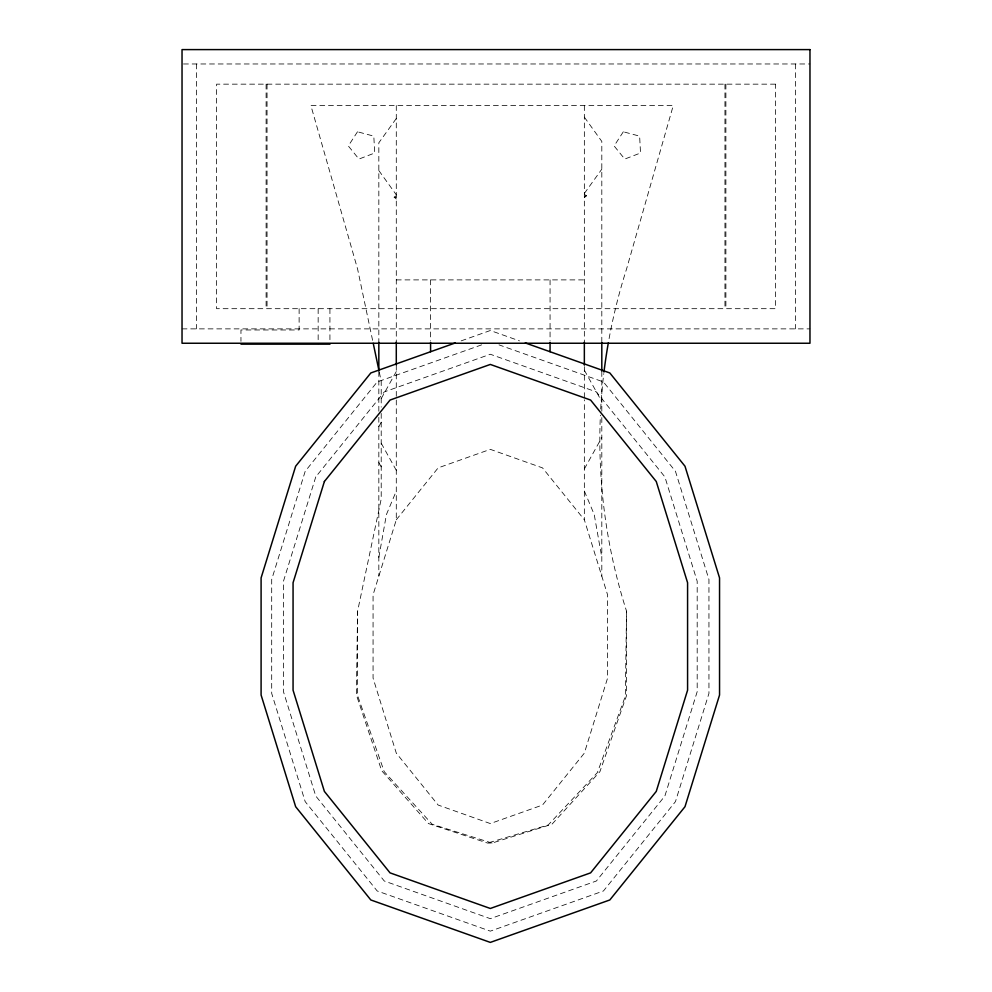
<?xml version="1.0" encoding="UTF-8"?>
<svg xmlns="http://www.w3.org/2000/svg" width="992" height="992" viewBox="0 0 992 992"><rect width="100%" height="100%" fill="white"/><g stroke="black" fill="none" stroke-linecap="round" stroke-linejoin="round"><path stroke-width="0.74" stroke-dasharray="4.96 3.72" d="M381.213 413.441L381.213 498.964L357.591 611.196L356.364 694.896L381.66 770.685L428.494 823.571L487.556 843.064L492.069 843.064L551.924 824.278L599.912 771.652L626.547 695.603L626.547 611.196A560.926 560.926 0 0 1 600.383 415.226M626.547 611.196L625.32 696.322L597.358 772.619L548.192 824.997L487.556 843.064M378.832 557.405L386.421 514.538L396.292 491.04M396.292 365.316L396.292 519.796L373.066 594.816L373.066 678.094L396.292 753.126L438.142 805.045L490.321 823.571L542.5 805.045L584.35 753.126L607.575 678.094L607.575 594.816L584.35 519.796L584.35 399.764M381.213 398.66L396.292 371.541M378.832 426.597L381.213 422.307M584.35 468.956L601.809 437.534M396.292 118.519L378.832 142.786L378.832 341.694M584.35 193.44L601.809 169.173M396.292 519.796L438.142 467.877L490.321 449.351L542.5 467.877L584.35 519.796M584.35 197.644L586.483 195.784L584.35 194.395M396.292 199.02L394.159 197.16L396.292 195.759M461.181 340.864L490.321 330.51L519.461 340.864M481.641 344.856L377.196 381.945L305.189 471.287L271.696 579.489L271.696 693.42L305.189 801.635L377.196 890.977L490.321 931.141L603.446 890.977L675.453 801.635L708.945 693.42L708.945 579.489L675.453 471.287L603.446 381.945L499.001 344.856M584.35 196.441L586.483 195.784M183.47 63.972L809.968 63.972M396.292 279.893L584.35 279.893M182.032 328.873L809.968 328.873M394.159 197.16L396.292 197.817M492.069 843.064L432.214 824.278L384.226 771.652L357.591 695.603L357.591 611.196M584.35 117.155L601.809 141.41L601.809 341.57M378.832 170.55L396.292 194.804M584.35 370.165L601.809 401.586M381.213 443.201L396.292 470.32M378.832 462.545L381.213 466.848M584.35 491.04L594.22 514.538L601.809 557.405M372.595 340.318L357.591 269.043L310.893 105.598L673.246 105.598L626.547 269.043A560.926 560.926 0 0 0 608.592 341.372M379.304 372.174L381.213 381.275L381.213 407.104M795.596 63.972L795.596 328.873M725.896 84.159L725.896 308.686M724.954 84.159L724.954 308.686M601.809 371.541L601.809 412.238M601.809 417.582L601.809 576.216M584.35 105.598L584.35 341.657M584.35 366.643L584.35 398.35M550.064 279.893L550.064 341.037M430.578 279.893L430.578 341.037M396.292 105.598L396.292 341.496M378.832 371.516L378.832 413.614M378.832 417.31L378.832 576.216M329.927 308.686L329.927 344.15M318.159 308.686L318.159 344.15M299.125 308.686L299.125 329.964L240.957 329.964L240.957 341.322M267.046 84.159L267.046 308.686M266.104 84.159L266.104 308.686M196.404 63.972L196.404 328.873M600.693 409.026A560.926 560.926 0 0 1 603.781 373.6M315.754 476.916L283.452 581.275L283.452 691.647L315.754 796.006L384.276 881.008L490.321 918.666L596.366 881.008L664.888 796.006L697.19 691.647L697.19 581.275L664.888 476.916L596.366 391.914L490.321 354.256L384.276 391.914L315.754 476.916M357.492 131.775L348.304 145.948L358.943 159.067L374.703 153.004L373.81 136.14L357.492 131.775M623.311 131.775L614.122 145.948L624.762 159.067L640.522 153.004L639.629 136.14L623.311 131.775M775.409 84.159L216.591 84.159L216.591 308.686L775.409 308.686L775.409 84.159"/><path stroke-width="1.49" d="M455.34 342.934L370.822 372.955L295.653 466.215L261.094 577.89L261.094 695.032L295.653 806.707L370.822 899.967L490.321 942.4L609.82 899.967L684.988 806.707L719.547 695.032L719.547 577.89L684.988 466.215L609.82 372.955L525.289 342.934M240.957 344.15L329.927 344.15M373.24 343.356L378.981 370.661M601.809 342.401L601.809 371.182M584.35 342.128L584.35 365.118M550.064 342.562L550.064 351.738M430.578 342.562L430.578 351.738M396.292 341.967L396.292 364.957M378.832 342.24L378.832 370.872M603.967 372.062A560.926 560.926 0 0 1 608.319 342.897M324.384 481.504L293.062 582.726L293.062 690.196L324.384 791.405L390.042 872.873L490.321 908.474L590.6 872.873L656.258 791.405L687.58 690.196L687.58 582.726L656.258 481.504L590.6 400.049L490.321 364.436L390.042 400.049L324.384 481.504M809.968 49.6L182.032 49.6L182.032 343.244L809.968 343.244L809.968 49.6"/></g></svg>
